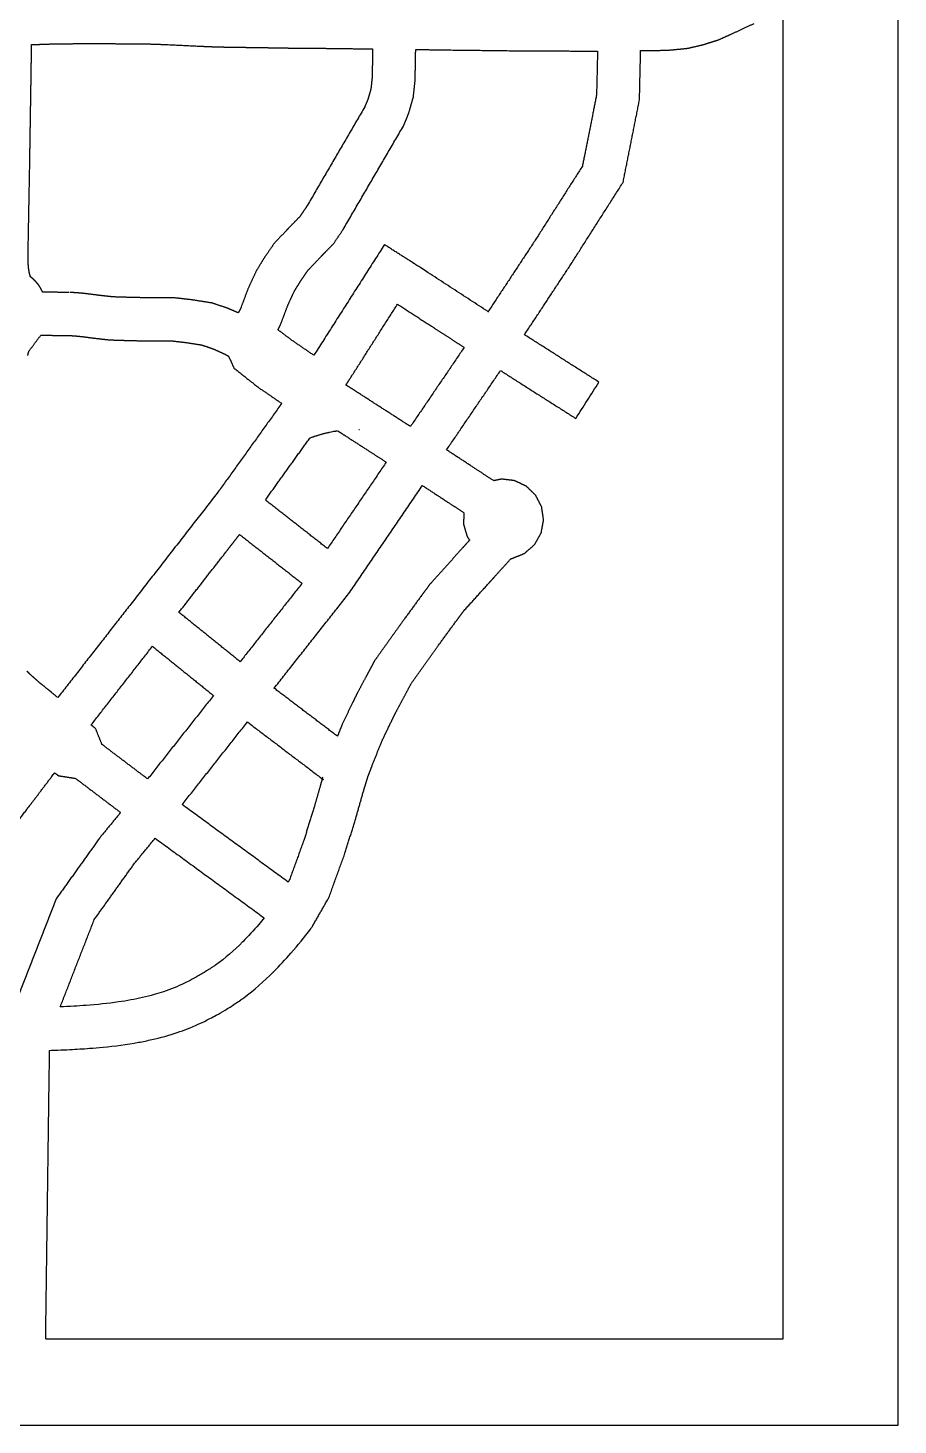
# Model space of a CAD drawing. Header units: millimetres. Extents: x 221 to 753, y -52 to 165.
# Drawn here: x 692.2 to 752.8, y -52.1 to 45.3 of the extents above; entities that cross this region are included whole.
import ezdxf

# ---------------------------------------------------------------- set-up
doc = ezdxf.new("R2010")
doc.units = ezdxf.units.MM
doc.layers.add('Laser$Cut', color=1, linetype='Continuous', true_color=0xff0000)
doc.layers.add('Laser$Outline', color=3, linetype='Continuous', true_color=0x00ff00)

msp = doc.modelspace()

# ---------------------------------------------------------------- linework, layer by layer
at = {"layer": 'Laser$Cut'}
msp.add_lwpolyline([(693.422, -46.069), (744.791, -46.069), (744.791, 47.405)], dxfattribs=at)
at = {"layer": 'Laser$Cut', "lineweight": -3}
for points, degree in [([(740.291, 44.47), (740.77, 44.687), (741.25, 44.903)], 2), ([(741.25, 44.903), (742.011, 45.258), (742.772, 45.613)], 2), ([(692.444, 44.131), (692.984, 44.153), (693.525, 44.175)], 2), ([(693.525, 44.175), (694.101, 44.183), (694.678, 44.192)], 2), ([(694.678, 44.192), (694.966, 44.196), (695.254, 44.2)], 2), ([(695.254, 44.2), (695.831, 44.209), (696.407, 44.217)], 2), ([(696.407, 44.217), (696.562, 44.217), (696.718, 44.216)], 2), ([(696.718, 44.216), (697.426, 44.209), (698.135, 44.202)], 2), ([(699.769, 44.187), (700.093, 44.187), (700.416, 44.187)], 2), ([(700.416, 44.187), (700.999, 44.168), (701.582, 44.149)], 2), ([(705.368, 43.975), (705.702, 43.97), (706.036, 43.965)], 2), ([(710.51, 43.895), (710.689, 43.891), (710.867, 43.888)], 2), ([(710.867, 43.888), (711.473, 43.887), (712.078, 43.886)], 2), ([(712.078, 43.886), (714.137, 43.86), (716.196, 43.835)], 2), ([(716.196, 43.835), (716.178, 42.829), (716.159, 41.823)], 2), ([(736.96, 43.761), (737.555, 43.821), (738.15, 43.88)], 2), ([(738.15, 43.88), (738.654, 43.998), (739.157, 44.115)], 2), ([(739.157, 44.115), (739.441, 44.204), (739.724, 44.293)], 2), ([(739.724, 44.293), (740.007, 44.381), (740.291, 44.47)], 2), ([(719.156, 41.633), (719.176, 42.716), (719.196, 43.8)], 2), ([(731.862, 43.681), (731.826, 42.147), (731.79, 40.613)], 2), ([(734.783, 40.283), (734.823, 41.999), (734.863, 43.715)], 2), ([(734.863, 43.715), (734.926, 43.717), (734.988, 43.718)], 2), ([(734.988, 43.718), (735.324, 43.717), (735.659, 43.715)], 2), ([(735.659, 43.715), (736.309, 43.738), (736.96, 43.761)], 2), ([(716.076, 41.055), (715.971, 40.69), (715.867, 40.325)], 2), ([(716.159, 41.823), (716.117, 41.439), (716.076, 41.055)], 2), ([(719.031, 40.477), (719.093, 41.055), (719.156, 41.633)], 2), ([(715.867, 40.325), (715.756, 40.058), (715.645, 39.792)], 2), ([(718.704, 39.333), (718.867, 39.905), (719.031, 40.477)], 2), ([(731.79, 40.613), (731.299, 38.141), (730.807, 35.669)], 2), ([(733.64, 34.533), (734.212, 37.408), (734.783, 40.283)], 2), ([(715.645, 39.792), (713.623, 36.32), (711.6, 32.848)], 2), ([(718.338, 38.454), (718.521, 38.894), (718.704, 39.333)], 2), ([(714.142, 31.252), (716.24, 34.853), (718.338, 38.454)], 2), ([(730.807, 35.669), (729.16, 33.082), (727.513, 30.495)], 2), ([(730.031, 28.865), (731.836, 31.699), (733.64, 34.533)], 2), ([(711.134, 32.158), (710.805, 31.82), (710.475, 31.483)], 2), ([(711.6, 32.848), (711.367, 32.503), (711.134, 32.158)], 2), ([(710.475, 31.483), (710.285, 31.283), (710.096, 31.082)], 2), ([(713.469, 30.254), (713.806, 30.753), (714.142, 31.252)], 2), ([(709.338, 30.281), (708.996, 29.782), (708.653, 29.283)], 2), ([(710.096, 31.082), (709.717, 30.681), (709.338, 30.281)], 2), ([(717.016, 30.196), (714.558, 26.339), (712.101, 22.482)], 2), ([(712.845, 29.617), (713.157, 29.935), (713.469, 30.254)], 2), ([(718.974, 28.947), (717.995, 29.571), (717.016, 30.196)], 2), ([(727.513, 30.495), (725.876, 28.009), (724.238, 25.522)], 2), ([(708.653, 29.283), (708.368, 28.817), (708.082, 28.35)], 2), ([(711.679, 28.389), (712.158, 28.897), (712.637, 29.404)], 2), ([(712.637, 29.404), (712.741, 29.51), (712.845, 29.617)], 2), ([(692.235, 28.535), (692.225, 28.634), (692.216, 28.732)], 2), ([(692.286, 28.226), (692.261, 28.381), (692.235, 28.535)], 2), ([(708.082, 28.35), (707.795, 27.728), (707.508, 27.106)], 2), ([(711.171, 27.65), (711.425, 28.02), (711.679, 28.389)], 2), ([(726.771, 23.914), (728.401, 26.389), (730.031, 28.865)], 2), ([(692.358, 27.968), (692.322, 28.097), (692.286, 28.226)], 2), ([(692.371, 27.955), (692.364, 27.961), (692.357, 27.967)], 2), ([(692.367, 27.953), (692.362, 27.96), (692.358, 27.968)], 2), ([(692.436, 27.898), (692.404, 27.927), (692.371, 27.955)], 2), ([(692.524, 27.823), (692.48, 27.86), (692.436, 27.898)], 2), ([(692.612, 27.747), (692.568, 27.785), (692.524, 27.823)], 2), ([(692.669, 27.684), (692.641, 27.715), (692.612, 27.747)], 2), ([(692.725, 27.621), (692.697, 27.653), (692.669, 27.684)], 2), ([(692.784, 27.556), (692.755, 27.589), (692.725, 27.621)], 2), ([(692.843, 27.491), (692.814, 27.523), (692.784, 27.556)], 2), ([(692.907, 27.419), (692.875, 27.455), (692.843, 27.491)], 2), ([(692.964, 27.33), (692.936, 27.375), (692.907, 27.419)], 2), ([(693.017, 27.248), (692.991, 27.289), (692.964, 27.33)], 2), ([(710.733, 26.934), (710.952, 27.292), (711.171, 27.65)], 2), ([(693.07, 27.165), (693.044, 27.206), (693.017, 27.248)], 2), ([(693.096, 27.125), (693.083, 27.145), (693.07, 27.165)], 2), ([(693.216, 26.88), (693.156, 27.002), (693.096, 27.125)], 2), ([(695.04, 26.865), (694.128, 26.872), (693.216, 26.88)], 2), ([(695.668, 26.833), (695.387, 26.848), (695.105, 26.863)], 2), ([(696.222, 26.778), (695.945, 26.806), (695.668, 26.833)], 2), ([(697.256, 26.645), (696.739, 26.712), (696.222, 26.778)], 2), ([(698.101, 26.552), (697.678, 26.599), (697.256, 26.645)], 2), ([(699.44, 26.509), (698.771, 26.531), (698.101, 26.552)], 2), ([(700.695, 26.487), (700.067, 26.498), (699.44, 26.509)], 2), ([(701.573, 26.483), (701.134, 26.485), (700.695, 26.487)], 2), ([(702.451, 26.48), (702.012, 26.482), (701.573, 26.483)], 2), ([(703.595, 26.348), (703.023, 26.414), (702.451, 26.48)], 2), ([(704.996, 26.13), (704.295, 26.239), (703.595, 26.348)], 2), ([(707.508, 27.106), (707.268, 26.464), (707.027, 25.823)], 2), ([(710.278, 25.949), (710.506, 26.441), (710.733, 26.934)], 2), ([(706.066, 25.773), (705.531, 25.952), (704.996, 26.13)], 2), ([(706.794, 25.457), (706.43, 25.615), (706.066, 25.773)], 2), ([(706.828, 25.442), (706.811, 25.449), (706.794, 25.457)], 2), ([(706.879, 25.522), (706.854, 25.482), (706.828, 25.442)], 2), ([(707.027, 25.823), (706.953, 25.672), (706.879, 25.522)], 2), ([(709.785, 24.634), (710.032, 25.291), (710.278, 25.949)], 2), ([(714.592, 20.809), (716.261, 23.428), (717.929, 26.047)], 2), ([(717.929, 26.047), (719.115, 25.276), (720.301, 24.505)], 2), ([(724.277, 25.499), (724.258, 25.511), (724.239, 25.524)], 2), ([(709.603, 24.263), (709.694, 24.449), (709.785, 24.634)], 2), ([(692.266, 22.786), (692.674, 23.333), (693.081, 23.881)], 2), ([(693.081, 23.881), (694.015, 23.873), (694.95, 23.865)], 2), ([(694.95, 23.867), (695.196, 23.854), (695.442, 23.841)], 2), ([(695.442, 23.841), (695.662, 23.819), (695.881, 23.798)], 2), ([(695.881, 23.798), (696.391, 23.732), (696.9, 23.666)], 2), ([(696.9, 23.666), (697.394, 23.612), (697.889, 23.558)], 2), ([(697.889, 23.558), (698.258, 23.546), (698.627, 23.534)], 2), ([(698.627, 23.534), (698.996, 23.522), (699.365, 23.51)], 2), ([(699.365, 23.51), (700.014, 23.498), (700.662, 23.487)], 2), ([(700.662, 23.487), (701.468, 23.484), (702.273, 23.481)], 2), ([(702.273, 23.481), (702.733, 23.428), (703.192, 23.375)], 2), ([(703.192, 23.375), (703.739, 23.29), (704.286, 23.204)], 2), ([(710.527, 23.559), (710.065, 23.911), (709.603, 24.263)], 2), ([(712.099, 22.484), (711.313, 23.022), (710.527, 23.559)], 2), ([(731.958, 20.612), (729.362, 22.264), (726.767, 23.916)], 2), ([(726.771, 23.913), (726.771, 23.913), (726.771, 23.914)], 2), ([(692.18, 22.475), (692.2, 22.562), (692.22, 22.649)], 2), ([(692.22, 22.649), (692.243, 22.717), (692.266, 22.786)], 2), ([(704.286, 23.204), (704.639, 23.087), (704.992, 22.969)], 2), ([(704.992, 22.969), (705.002, 22.964), (705.013, 22.96)], 2), ([(705.013, 22.96), (705.294, 22.838), (705.575, 22.716)], 2), ([(705.014, 22.959), (705.014, 22.959), (705.014, 22.959)], 2), ([(705.575, 22.716), (705.727, 22.647), (705.878, 22.578)], 2), ([(705.878, 22.578), (706.016, 22.506), (706.153, 22.434)], 2), ([(706.153, 22.434), (706.345, 22.014), (706.536, 21.593)], 2), ([(712.101, 22.482), (712.1, 22.483), (712.099, 22.484)], 2), ([(722.571, 23.03), (720.699, 20.275), (718.828, 17.52)], 2), ([(706.536, 21.593), (707.39, 20.915), (708.244, 20.237)], 2), ([(714.34, 20.407), (714.355, 20.435), (714.371, 20.463)], 2), ([(714.371, 20.463), (714.481, 20.636), (714.592, 20.809)], 2), ([(714.616, 20.793), (714.604, 20.801), (714.592, 20.809)], 2), ([(721.348, 15.89), (723.225, 18.655), (725.103, 21.419)], 2), ([(725.103, 21.419), (727.725, 19.75), (730.347, 18.081)], 2), ([(730.347, 18.081), (730.884, 18.924), (731.421, 19.768), (731.958, 20.612)], 3), ([(708.244, 20.237), (709.055, 19.686), (709.865, 19.134)], 2), ([(714.826, 20.103), (714.583, 20.255), (714.34, 20.407)], 2), ([(715.136, 19.902), (714.981, 20.003), (714.826, 20.103)], 2), ([(715.136, 19.902), (715.136, 19.903), (715.136, 19.903)], 2), ([(718.827, 17.519), (716.982, 18.711), (715.136, 19.902)], 2), ([(709.865, 19.134), (707.769, 16.213), (705.673, 13.291)], 2), ([(708.725, 12.399), (710.27, 14.552), (711.814, 16.705)], 2), ([(713.389, 17.148), (713.336, 17.137), (713.279, 17.124), (713.22, 17.111)], 3), ([(713.405, 17.149), (713.4, 17.148), (713.395, 17.147), (713.39, 17.146)], 3), ([(713.558, 17.182), (713.508, 17.173), (713.455, 17.163), (713.399, 17.151)], 3), ([(713.774, 17.211), (714.043, 17.038), (714.311, 16.865)], 2), ([(714.311, 16.865), (715.111, 16.348), (715.91, 15.832)], 2), ([(715.237, 17.305), (715.263, 17.305), (715.289, 17.304)], 2), ([(718.828, 17.52), (718.828, 17.52), (718.827, 17.519)], 2), ([(715.91, 15.832), (716.526, 15.434), (717.141, 15.037)], 2), ([(717.141, 15.037), (715.095, 12.025), (713.05, 9.014)], 2), ([(725.184, 13.856), (724.907, 13.798), (724.63, 13.74)], 2), ([(726.084, 13.746), (725.634, 13.801), (725.184, 13.856)], 2), ([(726.904, 13.355), (726.494, 13.55), (726.084, 13.746)], 2), ([(705.467, 13.005), (702.452, 9.13), (699.436, 5.254)], 2), ([(705.673, 13.291), (705.57, 13.148), (705.467, 13.005)], 2), ([(714.608, 5.969), (717.136, 9.69), (719.663, 13.41)], 2), ([(727.555, 12.72), (727.23, 13.037), (726.904, 13.355)], 2), ([(727.97, 11.91), (727.762, 12.315), (727.555, 12.72)], 2), ([(713.05, 9.014), (710.887, 10.706), (708.725, 12.399)], 2), ([(728.101, 11.01), (728.035, 11.46), (727.97, 11.91)], 2), ([(722.559, 11.511), (722.539, 11.12), (722.52, 10.729)], 2), ([(722.52, 10.729), (722.65, 10.286), (722.78, 9.843)], 2), ([(727.938, 10.112), (728.019, 10.561), (728.101, 11.01)], 2), ([(706.395, 9.312), (706.661, 9.654), (706.927, 9.996)], 2), ([(706.927, 9.997), (709.102, 8.294), (711.278, 6.591)], 2), ([(722.78, 9.843), (722.864, 9.724), (722.948, 9.604)], 2), ([(727.477, 9.294), (727.707, 9.703), (727.938, 10.112)], 2), ([(705.935, 8.721), (705.955, 8.747), (705.975, 8.773)], 2), ([(705.975, 8.773), (706.185, 9.042), (706.395, 9.312)], 2), ([(722.46, 9.056), (722.092, 8.648), (721.724, 8.24)], 2), ([(722.951, 9.602), (722.705, 9.329), (722.46, 9.056)], 2), ([(722.948, 9.604), (722.949, 9.603), (722.951, 9.601)], 2), ([(726.768, 8.671), (727.122, 8.983), (727.477, 9.294)], 2), ([(702.704, 4.568), (704.223, 6.52), (705.741, 8.472)], 2), ([(705.773, 8.505), (705.764, 8.493), (705.755, 8.481), (705.746, 8.469)], 3), ([(705.819, 8.569), (705.806, 8.55), (705.792, 8.531), (705.778, 8.512)], 3), ([(705.819, 8.569), (705.821, 8.571), (705.823, 8.573), (705.824, 8.575)], 3), ([(705.832, 8.586), (705.831, 8.584), (705.83, 8.583), (705.829, 8.582)], 3), ([(705.833, 8.59), (705.884, 8.656), (705.935, 8.721)], 2), ([(721.724, 8.24), (721.355, 7.83), (720.985, 7.42)], 2), ([(724.73, 7.094), (725.281, 7.706), (725.833, 8.317)], 2), ([(725.814, 8.297), (725.839, 8.304), (725.865, 8.312), (725.89, 8.32)], 3), ([(725.833, 8.317), (725.862, 8.319), (725.89, 8.32)], 2), ([(725.89, 8.32), (726.329, 8.496), (726.768, 8.671)], 2), ([(720.985, 7.42), (720.616, 7.01), (720.246, 6.599)], 2), ([(724.179, 6.482), (724.454, 6.788), (724.73, 7.094)], 2), ([(711.278, 6.591), (709.123, 3.86), (706.969, 1.129)], 2), ([(709.334, -0.716), (711.971, 2.627), (714.608, 5.969)], 2), ([(720.2, 6.549), (719.919, 6.169), (719.637, 5.79)], 2), ([(720.246, 6.599), (720.223, 6.574), (720.2, 6.549)], 2), ([(722.525, 4.647), (723.352, 5.565), (724.179, 6.482)], 2), ([(699.436, 5.254), (696.852, 1.94), (694.268, -1.374)], 2), ([(719.637, 5.79), (718.98, 4.89), (718.323, 3.99)], 2), ([(706.968, 1.129), (704.836, 2.849), (702.704, 4.568)], 2), ([(718.323, 3.99), (717.33, 2.6), (716.337, 1.21)], 2), ([(720.754, 2.233), (721.404, 3.122), (722.054, 4.011)], 2), ([(722.054, 4.011), (722.289, 4.329), (722.525, 4.647)], 2), ([(696.589, -3.277), (698.725, -0.537), (700.862, 2.203)], 2), ([(700.86, 2.201), (702.985, 0.487), (705.11, -1.227)], 2), ([(718.892, -0.374), (719.823, 0.929), (720.754, 2.233)], 2), ([(706.969, 1.129), (706.968, 1.129), (706.968, 1.128)], 2), ([(706.968, 1.128), (706.968, 1.129), (706.968, 1.129)], 2), ([(716.337, 1.21), (716.187, 0.928), (716.036, 0.646)], 2), ([(692.351, 0.243), (692.244, 0.353), (692.136, 0.463)], 2), ([(692.975, -0.319), (692.663, -0.038), (692.351, 0.243)], 2), ([(715.735, 0.082), (715.434, -0.481), (715.134, -1.045)], 2), ([(716.036, 0.646), (715.886, 0.364), (715.735, 0.082)], 2), ([(692.988, -0.331), (692.981, -0.325), (692.975, -0.319)], 2), ([(693.687, -0.885), (693.331, -0.603), (692.975, -0.321)], 2), ([(709.398, -0.766), (709.366, -0.741), (709.334, -0.716)], 2), ([(713.745, -4.067), (711.572, -2.417), (709.398, -0.766)], 2), ([(718.348, -1.393), (718.62, -0.884), (718.892, -0.374)], 2), ([(705.11, -1.227), (702.816, -4.134), (700.523, -7.042)], 2), ([(714.792, -1.743), (714.435, -2.486), (714.078, -3.23)], 2), ([(715.134, -1.045), (714.963, -1.394), (714.792, -1.743)], 2), ([(717.805, -2.412), (718.076, -1.903), (718.348, -1.393)], 2), ([(696.901, -3.533), (696.745, -3.405), (696.589, -3.277)], 2), ([(697.342, -4.633), (697.121, -4.083), (696.901, -3.533)], 2), ([(702.931, -8.832), (705.204, -5.952), (707.476, -3.071)], 2), ([(707.475, -3.07), (707.52, -3.105), (707.566, -3.141)], 2), ([(707.566, -3.141), (710.03, -5.013), (712.495, -6.885)], 2), ([(714.078, -3.23), (713.912, -3.648), (713.745, -4.067)], 2), ([(700.518, -7.038), (698.929, -5.835), (697.34, -4.632)], 2), ([(716.13, -6.191), (716.479, -5.313), (716.828, -4.434)], 2), ([(694.046, -6.613), (694.181, -6.713), (694.316, -6.813)], 2), ([(694.316, -6.813), (694.908, -6.907), (695.499, -7)], 2), ([(715.846, -6.952), (715.988, -6.572), (716.13, -6.191)], 2), ([(695.499, -7), (695.501, -7.001), (695.502, -7.001)], 2), ([(695.502, -7.003), (697.071, -8.191), (698.639, -9.378)], 2), ([(700.523, -7.042), (700.521, -7.04), (700.518, -7.038)], 2), ([(712.548, -7.518), (712.336, -8.265), (712.123, -9.011)], 2), ([(712.495, -6.885), (712.529, -6.914), (712.562, -6.943)], 2), ([(712.685, -7.038), (712.616, -7.278), (712.548, -7.518)], 2), ([(712.562, -6.943), (712.596, -6.971), (712.629, -7)], 2), ([(712.629, -7), (712.692, -7.047), (712.754, -7.094)], 2), ([(712.716, -6.926), (712.7, -6.982), (712.685, -7.038)], 2), ([(714.998, -9.869), (715.296, -8.823), (715.593, -7.776)], 2), ([(715.593, -7.776), (715.72, -7.364), (715.846, -6.952)], 2), ([(698.639, -9.378), (697.934, -10.235), (697.23, -11.092)], 2), ([(710.31, -14.225), (706.62, -11.529), (702.931, -8.832)], 2), ([(702.931, -8.832), (702.931, -8.832), (702.931, -8.832)], 2), ([(712.123, -9.011), (711.76, -10.176), (711.396, -11.341)], 2), ([(714.239, -12.3), (714.619, -11.085), (714.998, -9.869)], 2), ([(697.23, -11.092), (695.69, -13.246), (694.15, -15.399)], 2), ([(699.611, -12.92), (700.329, -12.047), (701.046, -11.174)], 2), ([(701.046, -11.174), (701.047, -11.173), (701.048, -11.172)], 2), ([(701.048, -11.172), (704.849, -13.95), (708.65, -16.728)], 2), ([(711.396, -11.341), (710.906, -12.689), (710.417, -14.038)], 2), ([(713.15, -15.302), (713.694, -13.801), (714.239, -12.3)], 2), ([(696.809, -16.839), (698.21, -14.879), (699.611, -12.92)], 2), ([(710.417, -14.038), (710.363, -14.132), (710.31, -14.225)], 2), ([(694.15, -15.399), (692.666, -19.205), (691.182, -23.011)], 2), ([(712, -17.318), (712.575, -16.31), (713.15, -15.302)], 2), ([(694.435, -22.926), (695.622, -19.882), (696.809, -16.839)], 2), ([(708.65, -16.728), (708.651, -16.729), (708.652, -16.73)], 2), ([(711.877, -17.487), (711.918, -17.431), (711.959, -17.375), (712, -17.318)], 3), ([(711.884, -17.492), (711.881, -17.49), (711.879, -17.489), (711.877, -17.487)], 3), ([(711.696, -17.733), (711.697, -17.733), (711.697, -17.733), (711.697, -17.733)], 3), ([(694.434, -22.927), (694.435, -22.927), (694.435, -22.926)], 2), ([(693.422, -46.069), (693.558, -36.013), (693.694, -25.957)], 2)]:
    msp.add_open_spline(points, degree=degree, dxfattribs=at)
for points, degree, knots in [([(692.196, 29.445), (692.252, 32.496), (692.309, 35.546), (692.332, 37.009), (692.355, 38.471), (692.399, 41.301), (692.444, 44.131)], 2, [-42.384594, -42.384594, -42.384594, -38.266724, -38.266724, -34.148854, -34.148854, -26.180798, -26.180798, -26.180798]), ([(698.135, 44.202), (698.844, 44.194), (699.553, 44.187), (699.661, 44.187), (699.769, 44.187)], 2, [-233.779668, -233.779668, -233.779668, -233.111419, -233.111419, -232.777295, -232.777295, -232.777295]), ([(701.582, 44.149), (702.971, 44.084), (704.359, 44.018), (704.864, 43.997), (705.368, 43.975)], 2, [-230.535799, -230.535799, -230.535799, -229.296675, -229.296675, -226.818427, -226.818427, -226.818427]), ([(706.036, 43.965), (706.37, 43.96), (706.704, 43.955), (707.038, 43.95), (707.371, 43.945), (707.705, 43.94), (708.039, 43.935), (708.373, 43.93), (708.707, 43.925), (709.041, 43.92), (709.375, 43.915)], 2, [-226.395409, -226.395409, -226.395409, -225.97239, -225.97239, -225.549372, -225.549372, -225.126353, -225.126353, -224.703335, -224.703335, -224.280316, -224.280316, -224.280316]), ([(709.375, 43.915), (709.542, 43.912), (709.709, 43.91), (709.753, 43.909), (709.798, 43.908), (709.887, 43.907), (709.976, 43.905), (710.154, 43.901), (710.332, 43.898), (710.421, 43.896), (710.51, 43.895)], 2, [-224.280316, -224.280316, -224.280316, -224.068807, -224.068807, -223.857298, -223.857298, -223.434279, -223.434279, -222.588242, -222.588242, -222.165224, -222.165224, -222.165224]), ([(719.196, 43.798), (719.409, 43.794), (719.622, 43.791), (720.277, 43.78), (720.932, 43.768), (723.685, 43.736), (726.437, 43.704)], 2, [-212.453667, -212.453667, -212.453667, -212.040989, -212.040989, -210.18535, -210.18535, -208.329711, -208.329711, -208.329711]), ([(726.437, 43.704), (727.253, 43.705), (728.07, 43.705), (729.238, 43.696), (730.406, 43.686), (731.134, 43.684), (731.862, 43.681)], 2, [-208.329711, -208.329711, -208.329711, -206.474071, -206.474071, -204.618432, -204.618432, -202.110476, -202.110476, -202.110476]), ([(692.216, 28.732), (692.212, 28.86), (692.208, 28.988), (692.202, 29.216), (692.196, 29.445)], 2, [-43.399212, -43.399212, -43.399212, -42.891903, -42.891903, -42.384594, -42.384594, -42.384594]), ([(724.239, 25.524), (721.689, 27.181), (719.139, 28.839), (719.056, 28.893), (718.974, 28.947)], 2, [-19.388704, -19.388704, -19.388704, -17.246691, -17.246691, -15.088438, -15.088438, -15.088438]), ([(720.301, 24.505), (720.893, 24.12), (721.486, 23.735), (722.028, 23.382), (722.571, 23.03)], 2, [15.088438, 15.088438, 15.088438, 17.246691, 17.246691, 19.221311, 19.221311, 19.221311]), ([(713.211, 17.109), (713.193, 17.105), (713.174, 17.101), (713.155, 17.097), (713.136, 17.092), (713.118, 17.089), (713.102, 17.085), (713.089, 17.082), (713.063, 17.076), (713.05, 17.073), (713.05, 17.073), (712.997, 17.061), (712.997, 17.061), (712.984, 17.058), (712.958, 17.051), (712.945, 17.048), (712.945, 17.048), (712.893, 17.036), (712.893, 17.036), (712.893, 17.036), (712.84, 17.022), (712.84, 17.022), (712.84, 17.022), (712.788, 17.009), (712.788, 17.009), (712.774, 17.005), (712.748, 16.999), (712.735, 16.995), (712.722, 16.992), (712.696, 16.985), (712.682, 16.981), (712.682, 16.981), (712.63, 16.967), (712.63, 16.967), (712.63, 16.967), (712.577, 16.952), (712.577, 16.952), (712.561, 16.948), (712.544, 16.943), (712.525, 16.937), (712.525, 16.937), (712.472, 16.922), (712.472, 16.922), (712.459, 16.918), (712.433, 16.91), (712.419, 16.906), (712.419, 16.906), (712.367, 16.89), (712.367, 16.89), (712.354, 16.886), (712.327, 16.878), (712.314, 16.874), (712.301, 16.87), (712.275, 16.861), (712.261, 16.857), (712.248, 16.853), (712.222, 16.845), (712.209, 16.84), (712.209, 16.84), (712.156, 16.823), (712.156, 16.823), (712.14, 16.818), (712.103, 16.806), (712.103, 16.806), (712.09, 16.801), (712.064, 16.792), (712.05, 16.788), (712.037, 16.783), (712.011, 16.774), (711.998, 16.77), (711.982, 16.764), (711.945, 16.751), (711.945, 16.751), (711.945, 16.751), (711.892, 16.733), (711.892, 16.733), (711.879, 16.728), (711.852, 16.718), (711.839, 16.714), (711.839, 16.714), (711.827, 16.709), (711.814, 16.705)], 3, [14.402366, 14.402366, 14.402366, 14.402366, 14.454789, 14.454789, 14.454789, 14.508469, 14.508469, 14.508469, 14.562234, 14.562234, 14.562234, 14.616085, 14.616085, 14.616085, 14.670025, 14.670025, 14.670025, 14.724055, 14.724055, 14.724055, 14.778176, 14.778176, 14.778176, 14.832391, 14.832391, 14.832391, 14.8867, 14.8867, 14.8867, 14.941106, 14.941106, 14.941106, 14.995611, 14.995611, 14.995611, 15.050214, 15.050214, 15.050214, 15.10492, 15.10492, 15.10492, 15.159728, 15.159728, 15.159728, 15.21464, 15.21464, 15.21464, 15.269659, 15.269659, 15.269659, 15.324785, 15.324785, 15.324785, 15.38002, 15.38002, 15.38002, 15.435366, 15.435366, 15.435366, 15.490824, 15.490824, 15.490824, 15.546396, 15.546396, 15.546396, 15.602083, 15.602083, 15.602083, 15.657886, 15.657886, 15.657886, 15.713808, 15.713808, 15.713808, 15.76985, 15.76985, 15.76985, 15.826012, 15.826012, 15.826012, 15.852907, 15.852907, 15.852907, 15.852907]), ([(713.774, 17.21), (713.755, 17.207), (713.73, 17.203), (713.73, 17.203), (713.73, 17.203), (713.678, 17.195), (713.678, 17.195), (713.665, 17.193), (713.639, 17.189), (713.626, 17.187), (713.613, 17.185), (713.587, 17.18), (713.573, 17.178), (713.57, 17.177), (713.565, 17.177), (713.56, 17.176)], 3, [1.5178301, 1.5178301, 1.5178301, 1.5178301, 1.5638294, 1.5638294, 1.5638294, 1.6166863, 1.6166863, 1.6166863, 1.6696094, 1.6696094, 1.6696094, 1.7226004, 1.7226004, 1.7226004, 1.7354254, 1.7354254, 1.7354254, 1.7354254]), ([(724.63, 13.74), (723.906, 14.215), (723.181, 14.689), (722.264, 15.29), (721.348, 15.89)], 2, [38.404532, 38.404532, 38.404532, 39.19886, 39.19886, 40.204291, 40.204291, 40.204291]), ([(719.662, 13.409), (720.566, 12.816), (721.47, 12.224), (722.014, 11.867), (722.559, 11.511)], 2, [-41.604148, -41.604148, -41.604148, -40.301765, -40.301765, -39.517627, -39.517627, -39.517627]), ([(694.268, -1.374), (694.06, -1.2), (693.853, -1.025), (693.77, -0.955), (693.687, -0.885)], 2, [1.305388, 1.305388, 1.305388, 1.609306, 1.609306, 2.413959, 2.413959, 2.413959]), ([(716.828, -4.434), (717.159, -3.743), (717.491, -3.052), (717.648, -2.732), (717.805, -2.412)], 2, [13.802253, 13.802253, 13.802253, 14.924828, 14.924828, 16.047404, 16.047404, 16.047404]), ([(690.476, -11.308), (691.397, -10.1), (692.318, -8.892), (693.127, -7.824), (693.936, -6.757), (693.991, -6.685), (694.046, -6.613)], 2, [12.618201, 12.618201, 12.618201, 16.223401, 16.223401, 18.026001, 18.026001, 18.619249, 18.619249, 18.619249]), ([(693.694, -25.957), (693.883, -25.951), (694.357, -25.934), (695.283, -25.893), (696.336, -25.828), (697.932, -25.693), (699.386, -25.503), (701.113, -25.154), (702.252, -24.842), (703.603, -24.349), (704.505, -23.938), (705.366, -23.476), (705.83, -23.207), (706.396, -22.858), (706.83, -22.57), (707.878, -21.813), (708.638, -21.142), (709.708, -20.073), (710.61, -19.095), (711.441, -18.066), (711.884, -17.492)], 3, [9.680661, 9.680661, 9.680661, 9.680661, 10.249772, 11.104524, 12.462016, 13.41607, 15.909589, 16.862216, 18.6997, 19.449934, 21.177565, 21.668641, 22.382152, 22.788039, 23.661486, 23.943881, 26.66857, 26.694881, 28.482911, 30.659776, 30.659776, 30.659776, 30.659776]), ([(708.652, -16.73), (708.523, -16.885), (708.041, -17.453), (707.531, -18.007), (706.558, -18.979), (705.864, -19.587), (704.896, -20.256), (704.496, -20.509), (703.975, -20.816), (703.547, -21.051), (702.752, -21.447), (701.917, -21.788), (700.667, -22.174), (699.617, -22.406), (698.037, -22.662), (696.709, -22.794), (695.352, -22.883), (694.748, -22.913), (694.433, -22.927)], 3, [-29.151113, -29.151113, -29.151113, -29.151113, -28.482911, -26.694881, -26.66857, -23.943881, -23.661486, -22.788039, -22.382152, -21.668641, -21.177565, -19.449934, -18.6997, -16.862216, -15.909589, -13.41607, -12.462016, -11.422766, -11.422766, -11.422766, -11.422766])]:
    msp.add_open_spline(points, degree=degree, knots=knots, dxfattribs=at)
at = {"layer": 'Laser$Outline'}
msp.add_lwpolyline([(752.791, -52.069), (752.791, 165.131), (220.791, 165.131), (220.791, -52.069)], close=True, dxfattribs=at)

doc.saveas('drawing.dxf')
